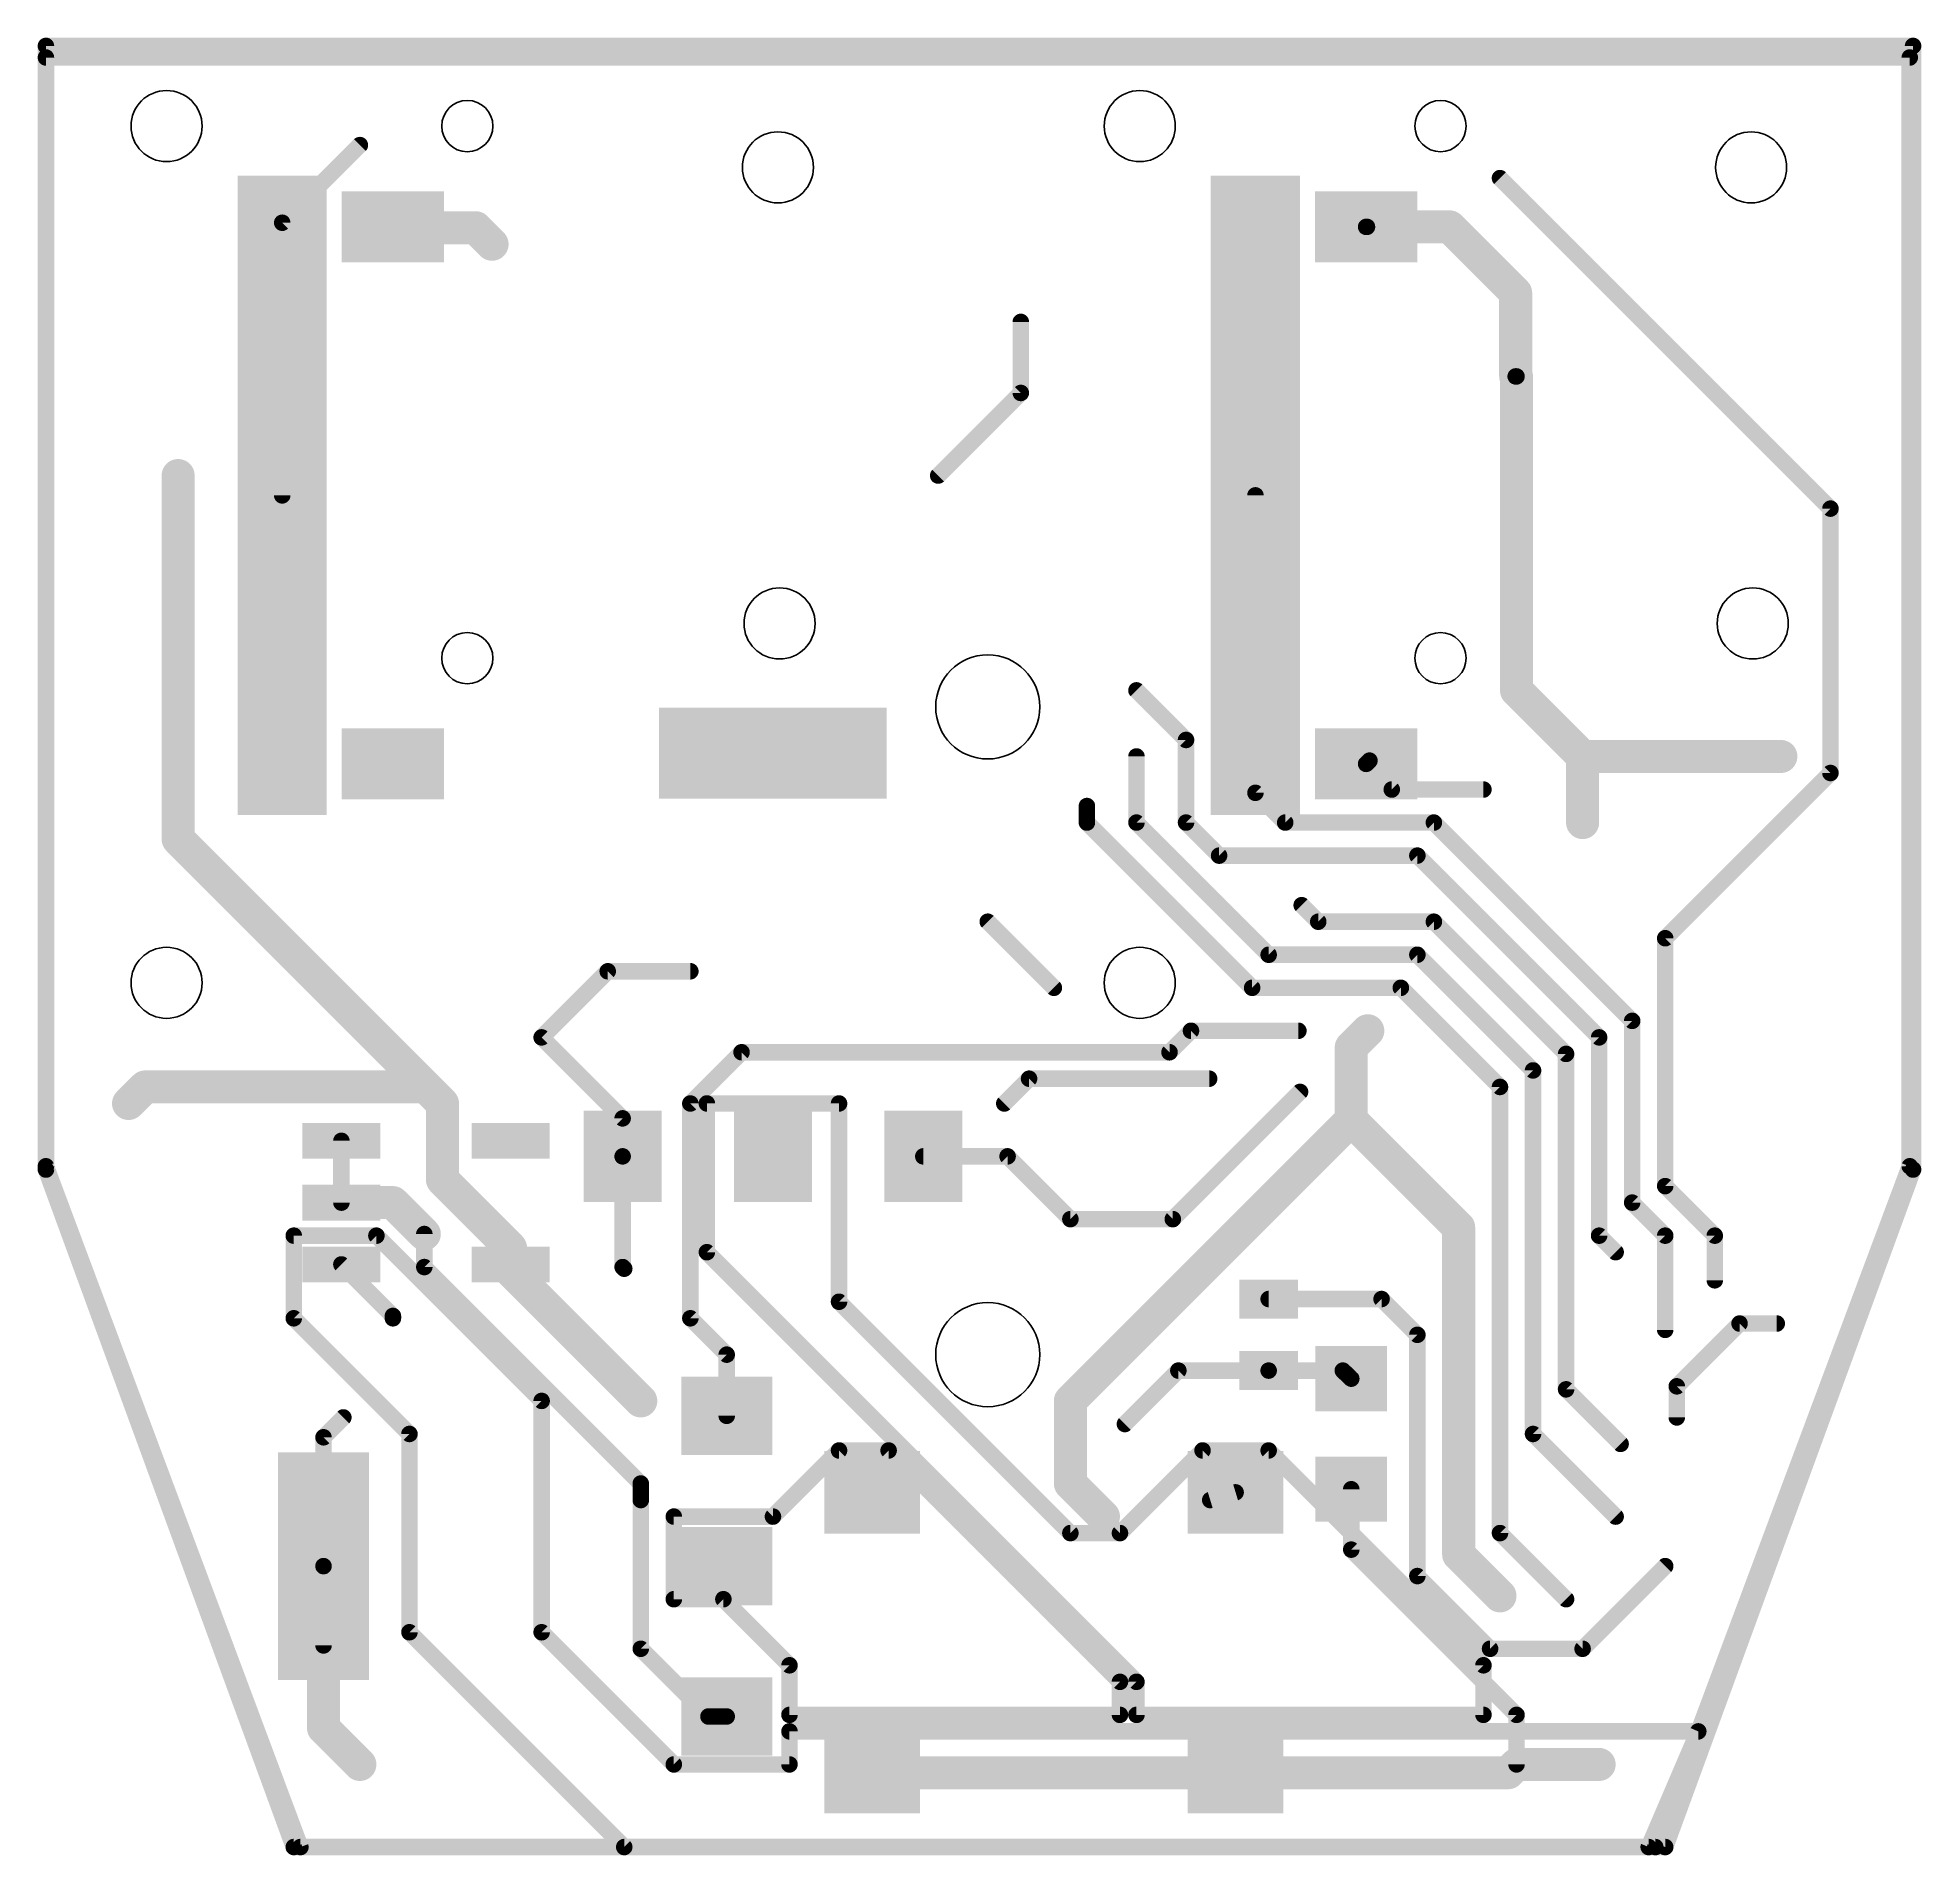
# Model space of a CAD drawing. Extents: x -0.01 to 1.14, y -0.01 to 1.1.
import ezdxf

# ---------------------------------------------------------------- set-up
doc = ezdxf.new("R2010")
doc.units = 0
doc.layers.add('16', color=175, linetype='CONTINUOUS')
doc.layers.add('20', color=7, linetype='CONTINUOUS')

# ---------------------------------------------------------------- blocks, each defined once
blk = doc.blocks.new('RECT')
blk.add_solid([(-0.5, -0.5), (0.5, -0.5), (-0.5, 0.5), (0.5, 0.5)])

msp = doc.modelspace()

# ---------------------------------------------------------------- linework, layer by layer
at = {"layer": '16'}
for points, const_width in [([(0, 1.09), (1.13, 1.09)], 0.01), ([(0, 0.41), (0, 1.09)], 0.01), ([(1.13, 1.09), (1.13, 0.41)], 0.01), ([(0.19, 1.03), (0.143, 0.983)], 0.01), ([(1.08, 0.81), (0.88, 1.01)], 0.01), ([(0.143, 0.983), (0.143, 0.818)], 0.01), ([(0.21, 0.9805), (0.2105, 0.98)], 0.02), ([(0.2105, 0.98), (0.26, 0.98)], 0.02), ([(0.26, 0.98), (0.27, 0.97)], 0.02), ([(0.8495, 0.9805), (0.799, 0.9805)], 0.02), ([(0.799, 0.9805), (0.7995, 0.9805)], 0.01), ([(0.8895, 0.9405), (0.8495, 0.9805)], 0.02), ([(0.8895, 0.89), (0.8895, 0.9405)], 0.02), ([(0.59, 0.88), (0.59, 0.923)], 0.01), ([(0.89, 0.89), (0.89, 0.7)], 0.02), ([(0.8895, 0.89), (0.89, 0.89)], 0.01), ([(0.54, 0.83), (0.59, 0.88)], 0.01), ([(0.08, 0.61), (0.08, 0.83)], 0.02), ([(0.732, 0.638), (0.732, 0.818)], 0.01), ([(1.08, 0.65), (1.08, 0.81)], 0.01), ([(0.93, 0.66), (0.89, 0.7)], 0.02), ([(0.69, 0.67), (0.66, 0.7)], 0.01), ([(0.69, 0.62), (0.69, 0.67)], 0.01), ([(0.66, 0.62), (0.66, 0.66)], 0.01), ([(0.801, 0.6575), (0.799, 0.6555)], 0.01), ([(1.05, 0.66), (0.93, 0.66)], 0.02), ([(0.93, 0.62), (0.93, 0.66)], 0.02), ([(0.799, 0.6555), (0.8145, 0.64)], 0.01), ([(0.98, 0.55), (1.08, 0.65)], 0.01), ([(0.75, 0.62), (0.732, 0.638)], 0.01), ([(0.8145, 0.64), (0.87, 0.64)], 0.01), ([(0.63, 0.62), (0.63, 0.63)], 0.01), ([(0.23, 0.46), (0.08, 0.61)], 0.02), ([(0.73, 0.52), (0.63, 0.62)], 0.01), ([(0.74, 0.54), (0.66, 0.62)], 0.01), ([(0.71, 0.6), (0.69, 0.62)], 0.01), ([(0.84, 0.62), (0.75, 0.62)], 0.01), ([(0.96, 0.5), (0.84, 0.62)], 0.01), ([(0.83, 0.6), (0.71, 0.6)], 0.01), ([(0.83, 0.6), (0.94, 0.49)], 0.01), ([(0.76, 0.57), (0.77, 0.56)], 0.01), ([(0.61, 0.52), (0.57, 0.56)], 0.01), ([(0.77, 0.56), (0.84, 0.56)], 0.01), ([(0.84, 0.56), (0.92, 0.48)], 0.01), ([(0.98, 0.4), (0.98, 0.55)], 0.01), ([(0.83, 0.54), (0.74, 0.54)], 0.01), ([(0.9, 0.47), (0.83, 0.54)], 0.01), ([(0.34, 0.53), (0.3, 0.49)], 0.01), ([(0.39, 0.53), (0.34, 0.53)], 0.01), ([(0.82, 0.52), (0.73, 0.52)], 0.01), ([(0.88, 0.46), (0.82, 0.52)], 0.01), ([(0.79, 0.484), (0.8, 0.494)], 0.02), ([(0.96, 0.39), (0.96, 0.5)], 0.01), ([(0.349016, 0.440984), (0.3, 0.49)], 0.01), ([(0.68, 0.481), (0.693, 0.494)], 0.01), ([(0.693, 0.494), (0.758, 0.494)], 0.01), ([(0.79, 0.44), (0.79, 0.484)], 0.02), ([(0.94, 0.49), (0.94, 0.37)], 0.01), ([(0.39, 0.45), (0.421, 0.481)], 0.01), ([(0.68, 0.481), (0.421, 0.481)], 0.01), ([(0.92, 0.48), (0.92, 0.277)], 0.01), ([(0.05, 0.45), (0.06, 0.46)], 0.02), ([(0.06, 0.46), (0.23, 0.46)], 0.02), ([(0.24, 0.45), (0.23, 0.46)], 0.02), ([(0.595, 0.465), (0.58, 0.45)], 0.01), ([(0.704, 0.465), (0.595, 0.465)], 0.01), ([(0.9, 0.25), (0.9, 0.47)], 0.01), ([(0.24, 0.40378), (0.24, 0.45)], 0.02), ([(0.682, 0.38), (0.759, 0.457)], 0.01), ([(0.88, 0.19), (0.88, 0.46)], 0.01), ([(0.349016, 0.417992), (0.349016, 0.440984)], 0.01), ([(0.39, 0.45), (0.39, 0.32)], 0.01), ([(0.48, 0.45), (0.4, 0.45)], 0.01), ([(0.4, 0.45), (0.4, 0.36)], 0.01), ([(0.48, 0.33), (0.48, 0.45)], 0.01), ([(0.79, 0.44), (0.62, 0.27)], 0.02), ([(0.855, 0.375), (0.79, 0.44)], 0.02), ([(0.178819, 0.427402), (0.178819, 0.39)], 0.01), ([(0.349016, 0.417992), (0.349016, 0.350984)], 0.01), ([(0.582008, 0.417992), (0.530984, 0.417992)], 0.01), ([(0.62, 0.38), (0.582008, 0.417992)], 0.01), ([(0.15, 0), (0, 0.41)], 0.01), ([(0.281181, 0.362598), (0.24, 0.40378)], 0.02), ([(1.13, 0.41), (0.98, 0)], 0.01), ([(0.178819, 0.39), (0.21, 0.39)], 0.02), ([(0.21, 0.39), (0.229, 0.371)], 0.02), ([(1.01, 0.37), (0.98, 0.4)], 0.01), ([(0.98, 0.37), (0.96, 0.39)], 0.01), ([(0.62, 0.38), (0.682, 0.38)], 0.01), ([(0.855, 0.375), (0.855, 0.177)], 0.02), ([(0.15, 0.37), (0.15, 0.32)], 0.01), ([(0.2, 0.37), (0.15, 0.37)], 0.01), ([(0.3, 0.27), (0.2, 0.37)], 0.01), ([(0.229, 0.371), (0.229, 0.351)], 0.01), ([(0.281181, 0.352598), (0.281181, 0.362598)], 0.02), ([(0.4, 0.36), (0.66, 0.1)], 0.01), ([(0.94, 0.37), (0.95, 0.36)], 0.01), ([(0.98, 0.37), (0.98, 0.313)], 0.01), ([(1.01, 0.37), (1.01, 0.343)], 0.01), ([(0.178819, 0.352598), (0.21, 0.321417)], 0.01), ([(0.229, 0.351), (0.36, 0.22)], 0.01), ([(0.281181, 0.348819), (0.281181, 0.352598)], 0.02), ([(0.36, 0.27), (0.281181, 0.348819)], 0.02), ([(0.349016, 0.350984), (0.35, 0.35)], 0.01), ([(0.62, 0.19), (0.48, 0.33)], 0.01), ([(0.74, 0.331654), (0.808346, 0.331654)], 0.01), ([(0.808346, 0.331654), (0.83, 0.31)], 0.01), ([(0.15, 0.32), (0.22, 0.25)], 0.01), ([(0.21, 0.321417), (0.21, 0.32)], 0.01), ([(0.39, 0.32), (0.412008, 0.297992)], 0.01), ([(1.025, 0.316834), (0.987, 0.278834)], 0.01), ([(1.04751, 0.316834), (1.025, 0.316834)], 0.01), ([(0.83, 0.31), (0.83, 0.164)], 0.01), ([(0.412008, 0.297992), (0.412008, 0.260984)], 0.01), ([(0.685346, 0.288346), (0.653, 0.256)], 0.01), ([(0.74, 0.288346), (0.685346, 0.288346)], 0.01), ([(0.784882, 0.288346), (0.74, 0.288346)], 0.01), ([(0.79, 0.283465), (0.784882, 0.288346)], 0.01), ([(0.3, 0.13), (0.3, 0.27)], 0.01), ([(0.62, 0.22), (0.62, 0.27)], 0.02), ([(0.92, 0.277), (0.953, 0.244)], 0.01), ([(0.987, 0.278834), (0.987, 0.26)], 0.01), ([(0.167992, 0.247992), (0.18, 0.26)], 0.01), ([(0.167992, 0.17), (0.167992, 0.247992)], 0.01), ([(0.22, 0.25), (0.22, 0.13)], 0.01), ([(0.9, 0.25), (0.95, 0.2)], 0.01), ([(0.48, 0.24), (0.44, 0.2)], 0.01), ([(0.51, 0.24), (0.48, 0.24)], 0.01), ([(0.65, 0.1), (0.51, 0.24)], 0.01), ([(0.7, 0.24), (0.65, 0.19)], 0.01), ([(0.74, 0.24), (0.7, 0.24)], 0.01), ([(0.87, 0.11), (0.74, 0.24)], 0.01), ([(0.64, 0.2), (0.62, 0.22)], 0.02), ([(0.36, 0.22), (0.36, 0.21)], 0.01), ([(0.72, 0.214646), (0.704646, 0.21)], 0.01), ([(0.79, 0.216535), (0.79, 0.18)], 0.01), ([(0.36, 0.12), (0.36, 0.21)], 0.01), ([(0.44, 0.2), (0.38, 0.2)], 0.01), ([(0.38, 0.2), (0.38, 0.15)], 0.01), ([(0.65, 0.19), (0.62, 0.19)], 0.01), ([(0.88, 0.19), (0.92, 0.15)], 0.01), ([(0.79, 0.18), (0.89, 0.08)], 0.01), ([(0.855, 0.177), (0.88, 0.152)], 0.02), ([(0.167992, 0.072008), (0.167992, 0.17)], 0.02), ([(0.167992, 0.17), (0.167992, 0.122008)], 0.01), ([(0.93, 0.12), (0.98, 0.17)], 0.01), ([(0.83, 0.164), (0.874, 0.12)], 0.01), ([(0.38, 0.15), (0.41, 0.15)], 0.01), ([(0.41, 0.15), (0.45, 0.11)], 0.01), ([(0.22, 0.13), (0.35, 0)], 0.01), ([(0.38, 0.05), (0.3, 0.13)], 0.01), ([(0.400984, 0.079016), (0.36, 0.12)], 0.01), ([(0.45, 0.11), (0.45, 0.08)], 0.01), ([(0.87, 0.08), (0.87, 0.11)], 0.01), ([(0.874, 0.12), (0.93, 0.12)], 0.01), ([(0.65, 0.08), (0.65, 0.1)], 0.01), ([(0.66, 0.1), (0.66, 0.08)], 0.01), ([(0.19, 0.05), (0.167992, 0.072008)], 0.02), ([(0.412008, 0.079016), (0.400984, 0.079016)], 0.01), ([(0.45, 0.08), (0.65, 0.08)], 0.01), ([(0.66, 0.08), (0.87, 0.08)], 0.01), ([(0.89, 0.08), (0.89, 0.05)], 0.01), ([(1, 0.07), (0.45, 0.07)], 0.01), ([(0.45, 0.07), (0.45, 0.05)], 0.01), ([(0.97, 0), (1, 0.07)], 0.01), ([(0.89, 0.05), (0.885, 0.045)], 0.02), ([(0.94, 0.05), (0.89, 0.05)], 0.02), ([(0.45, 0.05), (0.38, 0.05)], 0.01), ([(0.500354, 0.045), (0.5, 0.045354)], 0.02), ([(0.61, 0.045), (0.500354, 0.045)], 0.02), ([(0.61, 0.045), (0.719646, 0.045)], 0.02), ([(0.719646, 0.045), (0.72, 0.045354)], 0.02), ([(0.720354, 0.045), (0.72, 0.045354)], 0.02), ([(0.83, 0.045), (0.720354, 0.045)], 0.02), ([(0.885, 0.045), (0.83, 0.045)], 0.02), ([(0.98, 0), (0.15, 0)], 0.01), ([(0.35, 0), (0.97, 0)], 0.01)]:
    msp.add_lwpolyline(points, dxfattribs=dict(at, const_width=const_width))
for points, const_width in [([(0, 1.0925, 1), (0, 1.0875)], 0.005), ([(0.0025, 1.09, 1), (-0.0025, 1.09)], 0.005), ([(1.1325, 1.09, 1), (1.1275, 1.09)], 0.005), ([(1.13, 1.0875, 1), (1.13, 1.0925)], 0.005), ([(0.191768, 1.028232, 1), (0.188232, 1.031768)], 0.005), ([(0.881768, 1.011768, 1), (0.878232, 1.008232)], 0.005), ([(0.1455, 0.983, 1), (0.1405, 0.983)], 0.005), ([(0.141232, 0.984768, 1), (0.144768, 0.981232)], 0.005), ([(0.213536, 0.984036, 1), (0.206464, 0.976964)], 0.01), ([(0.2105, 0.985, 1), (0.2105, 0.975)], 0.01), ([(0.206964, 0.976464, 1), (0.214036, 0.983536)], 0.01), ([(0.263536, 0.983536, 1), (0.256464, 0.976464)], 0.01), ([(0.26, 0.975, 1), (0.26, 0.985)], 0.01), ([(0.799, 0.9855, 1), (0.799, 0.9755)], 0.01), ([(0.799, 0.983, 1), (0.799, 0.978)], 0.005), ([(0.7995, 0.978, 1), (0.7995, 0.983)], 0.005), ([(0.853036, 0.984036, 1), (0.845964, 0.976964)], 0.01), ([(0.8495, 0.9755, 1), (0.8495, 0.9855)], 0.01), ([(0.266464, 0.966464, 1), (0.273536, 0.973536)], 0.01), ([(0.8945, 0.9405, 1), (0.8845, 0.9405)], 0.01), ([(0.885964, 0.936964, 1), (0.893036, 0.944036)], 0.01), ([(0.5925, 0.923, 1), (0.5875, 0.923)], 0.005), ([(0.8845, 0.89, 1), (0.8945, 0.89)], 0.01), ([(0.895, 0.89, 1), (0.885, 0.89)], 0.01), ([(0.8895, 0.8925, 1), (0.8895, 0.8875)], 0.005), ([(0.89, 0.8875, 1), (0.89, 0.8925)], 0.005), ([(0.5875, 0.88, 1), (0.5925, 0.88)], 0.005), ([(0.591768, 0.878232, 1), (0.588232, 0.881768)], 0.005), ([(0.085, 0.83, 1), (0.075, 0.83)], 0.01), ([(0.538232, 0.831768, 1), (0.541768, 0.828232)], 0.005), ([(0.7345, 0.818, 1), (0.7295, 0.818)], 0.005), ([(0.1405, 0.818, 1), (0.1455, 0.818)], 0.005), ([(1.0825, 0.81, 1), (1.0775, 0.81)], 0.005), ([(1.078232, 0.808232, 1), (1.081768, 0.811768)], 0.005), ([(0.893536, 0.703536, 1), (0.886464, 0.696464)], 0.01), ([(0.661768, 0.701768, 1), (0.658232, 0.698232)], 0.005), ([(0.885, 0.7, 1), (0.895, 0.7)], 0.01), ([(0.6925, 0.67, 1), (0.6875, 0.67)], 0.005), ([(0.688232, 0.668232, 1), (0.691768, 0.671768)], 0.005), ([(0.6625, 0.66, 1), (0.6575, 0.66)], 0.005), ([(0.802768, 0.655732, 1), (0.799232, 0.659268)], 0.005), ([(0.93, 0.665, 1), (0.93, 0.655)], 0.01), ([(0.935, 0.66, 1), (0.925, 0.66)], 0.01), ([(0.926464, 0.656464, 1), (0.933536, 0.663536)], 0.01), ([(1.05, 0.655, 1), (1.05, 0.665)], 0.01), ([(0.800768, 0.657268, 1), (0.797232, 0.653732)], 0.005), ([(0.797232, 0.657268, 1), (0.800768, 0.653732)], 0.005), ([(1.0775, 0.65, 1), (1.0825, 0.65)], 0.005), ([(1.081768, 0.648232, 1), (1.078232, 0.651768)], 0.005), ([(0.733768, 0.639768, 1), (0.730232, 0.636232)], 0.005), ([(0.7295, 0.638, 1), (0.7345, 0.638)], 0.005), ([(0.8145, 0.6425, 1), (0.8145, 0.6375)], 0.005), ([(0.812732, 0.638232, 1), (0.816268, 0.641768)], 0.005), ([(0.87, 0.6375, 1), (0.87, 0.6425)], 0.005), ([(0.6325, 0.63, 1), (0.6275, 0.63)], 0.005), ([(0.083536, 0.613536, 1), (0.076464, 0.606464)], 0.01), ([(0.631768, 0.621768, 1), (0.628232, 0.618232)], 0.005), ([(0.6275, 0.62, 1), (0.6325, 0.62)], 0.005), ([(0.661768, 0.621768, 1), (0.658232, 0.618232)], 0.005), ([(0.6575, 0.62, 1), (0.6625, 0.62)], 0.005), ([(0.691768, 0.621768, 1), (0.688232, 0.618232)], 0.005), ([(0.6875, 0.62, 1), (0.6925, 0.62)], 0.005), ([(0.75, 0.6225, 1), (0.75, 0.6175)], 0.005), ([(0.748232, 0.618232, 1), (0.751768, 0.621768)], 0.005), ([(0.841768, 0.621768, 1), (0.838232, 0.618232)], 0.005), ([(0.84, 0.6175, 1), (0.84, 0.6225)], 0.005), ([(0.925, 0.62, 1), (0.935, 0.62)], 0.01), ([(0.075, 0.61, 1), (0.085, 0.61)], 0.01), ([(0.71, 0.6025, 1), (0.71, 0.5975)], 0.005), ([(0.708232, 0.598232, 1), (0.711768, 0.601768)], 0.005), ([(0.831768, 0.601768, 1), (0.828232, 0.598232)], 0.005), ([(0.83, 0.5975, 1), (0.83, 0.6025)], 0.005), ([(0.761768, 0.571768, 1), (0.758232, 0.568232)], 0.005), ([(0.571768, 0.561768, 1), (0.568232, 0.558232)], 0.005), ([(0.77, 0.5625, 1), (0.77, 0.5575)], 0.005), ([(0.768232, 0.558232, 1), (0.771768, 0.561768)], 0.005), ([(0.841768, 0.561768, 1), (0.838232, 0.558232)], 0.005), ([(0.84, 0.5575, 1), (0.84, 0.5625)], 0.005), ([(0.9825, 0.55, 1), (0.9775, 0.55)], 0.005), ([(0.978232, 0.551768, 1), (0.981768, 0.548232)], 0.005), ([(0.74, 0.5425, 1), (0.74, 0.5375)], 0.005), ([(0.738232, 0.538232, 1), (0.741768, 0.541768)], 0.005), ([(0.831768, 0.541768, 1), (0.828232, 0.538232)], 0.005), ([(0.83, 0.5375, 1), (0.83, 0.5425)], 0.005), ([(0.34, 0.5325, 1), (0.34, 0.5275)], 0.005), ([(0.341768, 0.528232, 1), (0.338232, 0.531768)], 0.005), ([(0.39, 0.5275, 1), (0.39, 0.5325)], 0.005), ([(0.73, 0.5225, 1), (0.73, 0.5175)], 0.005), ([(0.821768, 0.521768, 1), (0.818232, 0.518232)], 0.005), ([(0.82, 0.5175, 1), (0.82, 0.5225)], 0.005), ([(0.608232, 0.518232, 1), (0.611768, 0.521768)], 0.005), ([(0.728232, 0.518232, 1), (0.731768, 0.521768)], 0.005), ([(0.803536, 0.490464, 1), (0.796464, 0.497536)], 0.01), ([(0.9625, 0.5, 1), (0.9575, 0.5)], 0.005), ([(0.958232, 0.498232, 1), (0.961768, 0.501768)], 0.005), ([(0.301768, 0.491768, 1), (0.298232, 0.488232)], 0.005), ([(0.298232, 0.491768, 1), (0.301768, 0.488232)], 0.005), ([(0.693, 0.4965, 1), (0.693, 0.4915)], 0.005), ([(0.694768, 0.492232, 1), (0.691232, 0.495768)], 0.005), ([(0.758, 0.4915, 1), (0.758, 0.4965)], 0.005), ([(0.786464, 0.487536, 1), (0.793536, 0.480464)], 0.01), ([(0.795, 0.484, 1), (0.785, 0.484)], 0.01), ([(0.9425, 0.49, 1), (0.9375, 0.49)], 0.005), ([(0.938232, 0.488232, 1), (0.941768, 0.491768)], 0.005), ([(0.421, 0.4835, 1), (0.421, 0.4785)], 0.005), ([(0.422768, 0.479232, 1), (0.419232, 0.482768)], 0.005), ([(0.678232, 0.482768, 1), (0.681768, 0.479232)], 0.005), ([(0.68, 0.4785, 1), (0.68, 0.4835)], 0.005), ([(0.9225, 0.48, 1), (0.9175, 0.48)], 0.005), ([(0.918232, 0.478232, 1), (0.921768, 0.481768)], 0.005), ([(0.06, 0.465, 1), (0.06, 0.455)], 0.01), ([(0.063536, 0.456464, 1), (0.056464, 0.463536)], 0.01), ([(0.233536, 0.463536, 1), (0.226464, 0.456464)], 0.01), ([(0.226464, 0.456464, 1), (0.233536, 0.463536)], 0.01), ([(0.23, 0.455, 1), (0.23, 0.465)], 0.01), ([(0.595, 0.4675, 1), (0.595, 0.4625)], 0.005), ([(0.596768, 0.463232, 1), (0.593232, 0.466768)], 0.005), ([(0.704, 0.4625, 1), (0.704, 0.4675)], 0.005), ([(0.9025, 0.47, 1), (0.8975, 0.47)], 0.005), ([(0.898232, 0.468232, 1), (0.901768, 0.471768)], 0.005), ([(0.046464, 0.453536, 1), (0.053536, 0.446464)], 0.01), ([(0.245, 0.45, 1), (0.235, 0.45)], 0.01), ([(0.236464, 0.446464, 1), (0.243536, 0.453536)], 0.01), ([(0.760768, 0.455232, 1), (0.757232, 0.458768)], 0.005), ([(0.8825, 0.46, 1), (0.8775, 0.46)], 0.005), ([(0.878232, 0.458232, 1), (0.881768, 0.461768)], 0.005), ([(0.351516, 0.440984, 1), (0.346516, 0.440984)], 0.005), ([(0.347248, 0.439216, 1), (0.350784, 0.442752)], 0.005), ([(0.3925, 0.45, 1), (0.3875, 0.45)], 0.005), ([(0.388232, 0.451768, 1), (0.391768, 0.448232)], 0.005), ([(0.4, 0.4525, 1), (0.4, 0.4475)], 0.005), ([(0.4025, 0.45, 1), (0.3975, 0.45)], 0.005), ([(0.4825, 0.45, 1), (0.4775, 0.45)], 0.005), ([(0.48, 0.4475, 1), (0.48, 0.4525)], 0.005), ([(0.578232, 0.451768, 1), (0.581768, 0.448232)], 0.005), ([(0.793536, 0.443536, 1), (0.786464, 0.436464)], 0.01), ([(0.785, 0.44, 1), (0.795, 0.44)], 0.01), ([(0.793536, 0.436464, 1), (0.786464, 0.443536)], 0.01), ([(0.181319, 0.427402, 1), (0.176319, 0.427402)], 0.005), ([(0.351516, 0.417992, 1), (0.346516, 0.417992)], 0.005), ([(0.530984, 0.420492, 1), (0.530984, 0.415492)], 0.005), ([(0.583776, 0.41976, 1), (0.58024, 0.416224)], 0.005), ([(0.582008, 0.415492, 1), (0.582008, 0.420492)], 0.005), ([(0.002348, 0.410859, 1), (-0.002348, 0.409141)], 0.005), ([(-0.0025, 0.41, 1), (0.0025, 0.41)], 0.005), ([(0.243536, 0.407315, 1), (0.236464, 0.400244)], 0.01), ([(0.346516, 0.417992, 1), (0.351516, 0.417992)], 0.005), ([(1.1275, 0.41, 1), (1.1325, 0.41)], 0.005), ([(1.132348, 0.409141, 1), (1.127652, 0.410859)], 0.005), ([(0.178819, 0.395, 1), (0.178819, 0.385)], 0.01), ([(0.213536, 0.393536, 1), (0.206464, 0.386464)], 0.01), ([(0.21, 0.385, 1), (0.21, 0.395)], 0.01), ([(0.235, 0.40378, 1), (0.245, 0.40378)], 0.01), ([(0.981768, 0.401768, 1), (0.978232, 0.398232)], 0.005), ([(0.9775, 0.4, 1), (0.9825, 0.4)], 0.005), ([(0.176319, 0.39, 1), (0.181319, 0.39)], 0.005), ([(0.961768, 0.391768, 1), (0.958232, 0.388232)], 0.005), ([(0.9575, 0.39, 1), (0.9625, 0.39)], 0.005), ([(0.225464, 0.367464, 1), (0.232536, 0.374536)], 0.01), ([(0.62, 0.3825, 1), (0.62, 0.3775)], 0.005), ([(0.618232, 0.378232, 1), (0.621768, 0.381768)], 0.005), ([(0.680232, 0.381768, 1), (0.683768, 0.378232)], 0.005), ([(0.682, 0.3775, 1), (0.682, 0.3825)], 0.005), ([(0.86, 0.375, 1), (0.85, 0.375)], 0.01), ([(0.851464, 0.371464, 1), (0.858536, 0.378536)], 0.01), ([(0.1525, 0.37, 1), (0.1475, 0.37)], 0.005), ([(0.15, 0.3725, 1), (0.15, 0.3675)], 0.005), ([(0.201768, 0.371768, 1), (0.198232, 0.368232)], 0.005), ([(0.2, 0.3675, 1), (0.2, 0.3725)], 0.005), ([(0.2315, 0.371, 1), (0.2265, 0.371)], 0.005), ([(0.286181, 0.362598, 1), (0.276181, 0.362598)], 0.01), ([(0.277646, 0.359063, 1), (0.284717, 0.366134)], 0.01), ([(0.401768, 0.361768, 1), (0.398232, 0.358232)], 0.005), ([(0.941768, 0.371768, 1), (0.938232, 0.368232)], 0.005), ([(0.9375, 0.37, 1), (0.9425, 0.37)], 0.005), ([(0.9825, 0.37, 1), (0.9775, 0.37)], 0.005), ([(0.978232, 0.368232, 1), (0.981768, 0.371768)], 0.005), ([(1.0125, 0.37, 1), (1.0075, 0.37)], 0.005), ([(1.008232, 0.368232, 1), (1.011768, 0.371768)], 0.005), ([(0.180587, 0.354366, 1), (0.177051, 0.350831)], 0.005), ([(0.230768, 0.352768, 1), (0.227232, 0.349232)], 0.005), ([(0.2265, 0.351, 1), (0.2315, 0.351)], 0.005), ([(0.286181, 0.352598, 1), (0.276181, 0.352598)], 0.01), ([(0.276181, 0.352598, 1), (0.286181, 0.352598)], 0.01), ([(0.276181, 0.348819, 1), (0.286181, 0.348819)], 0.01), ([(0.284717, 0.352354, 1), (0.277646, 0.345283)], 0.01), ([(0.350784, 0.352752, 1), (0.347248, 0.349216)], 0.005), ([(0.346516, 0.350984, 1), (0.351516, 0.350984)], 0.005), ([(0.348232, 0.348232, 1), (0.351768, 0.351768)], 0.005), ([(0.3975, 0.36, 1), (0.4025, 0.36)], 0.005), ([(0.948232, 0.358232, 1), (0.951768, 0.361768)], 0.005), ([(1.0075, 0.343, 1), (1.0125, 0.343)], 0.005), ([(0.481768, 0.331768, 1), (0.478232, 0.328232)], 0.005), ([(0.4775, 0.33, 1), (0.4825, 0.33)], 0.005), ([(0.74, 0.334154, 1), (0.74, 0.329154)], 0.005), ([(0.810114, 0.333421, 1), (0.806579, 0.329886)], 0.005), ([(0.808346, 0.329154, 1), (0.808346, 0.334154)], 0.005), ([(0.151768, 0.321768, 1), (0.148232, 0.318232)], 0.005), ([(0.1475, 0.32, 1), (0.1525, 0.32)], 0.005), ([(0.2125, 0.321417, 1), (0.2075, 0.321417)], 0.005), ([(0.2075, 0.32, 1), (0.2125, 0.32)], 0.005), ([(0.208232, 0.31965, 1), (0.211768, 0.323185)], 0.005), ([(0.391768, 0.321768, 1), (0.388232, 0.318232)], 0.005), ([(0.3875, 0.32, 1), (0.3925, 0.32)], 0.005), ([(1.025, 0.319334, 1), (1.025, 0.314334)], 0.005), ([(1.026768, 0.315066, 1), (1.023232, 0.318601)], 0.005), ([(1.04751, 0.314334, 1), (1.04751, 0.319334)], 0.005), ([(0.8325, 0.31, 1), (0.8275, 0.31)], 0.005), ([(0.828232, 0.308232, 1), (0.831768, 0.311768)], 0.005), ([(0.9775, 0.313, 1), (0.9825, 0.313)], 0.005), ([(0.414508, 0.297992, 1), (0.409508, 0.297992)], 0.005), ([(0.41024, 0.296224, 1), (0.413776, 0.29976)], 0.005), ([(0.685346, 0.290846, 1), (0.685346, 0.285846)], 0.005), ([(0.687114, 0.286579, 1), (0.683579, 0.290114)], 0.005), ([(0.74, 0.290846, 1), (0.74, 0.285846)], 0.005), ([(0.74, 0.285846, 1), (0.74, 0.290846)], 0.005), ([(0.786607, 0.290155, 1), (0.783156, 0.286537)], 0.005), ([(0.784882, 0.285846, 1), (0.784882, 0.290846)], 0.005), ([(0.788274, 0.281656, 1), (0.791726, 0.285274)], 0.005), ([(0.3025, 0.27, 1), (0.2975, 0.27)], 0.005), ([(0.298232, 0.268232, 1), (0.301768, 0.271768)], 0.005), ([(0.356464, 0.266464, 1), (0.363536, 0.273536)], 0.01), ([(0.616464, 0.273536, 1), (0.623536, 0.266464)], 0.01), ([(0.625, 0.27, 1), (0.615, 0.27)], 0.01), ([(0.921768, 0.278768, 1), (0.918232, 0.275232)], 0.005), ([(0.9175, 0.277, 1), (0.9225, 0.277)], 0.005), ([(0.9895, 0.278834, 1), (0.9845, 0.278834)], 0.005), ([(0.985232, 0.280601, 1), (0.988768, 0.277066)], 0.005), ([(0.181768, 0.258232, 1), (0.178232, 0.261768)], 0.005), ([(0.409508, 0.260984, 1), (0.414508, 0.260984)], 0.005), ([(0.9845, 0.26, 1), (0.9895, 0.26)], 0.005), ([(0.170492, 0.247992, 1), (0.165492, 0.247992)], 0.005), ([(0.166224, 0.24976, 1), (0.16976, 0.246224)], 0.005), ([(0.2225, 0.25, 1), (0.2175, 0.25)], 0.005), ([(0.218232, 0.248232, 1), (0.221768, 0.251768)], 0.005), ([(0.651232, 0.257768, 1), (0.654768, 0.254232)], 0.005), ([(0.901768, 0.251768, 1), (0.898232, 0.248232)], 0.005), ([(0.8975, 0.25, 1), (0.9025, 0.25)], 0.005), ([(0.48, 0.2425, 1), (0.48, 0.2375)], 0.005), ([(0.481768, 0.238232, 1), (0.478232, 0.241768)], 0.005), ([(0.511768, 0.241768, 1), (0.508232, 0.238232)], 0.005), ([(0.51, 0.2375, 1), (0.51, 0.2425)], 0.005), ([(0.7, 0.2425, 1), (0.7, 0.2375)], 0.005), ([(0.701768, 0.238232, 1), (0.698232, 0.241768)], 0.005), ([(0.741768, 0.241768, 1), (0.738232, 0.238232)], 0.005), ([(0.74, 0.2375, 1), (0.74, 0.2425)], 0.005), ([(0.951232, 0.242232, 1), (0.954768, 0.245768)], 0.005), ([(0.623536, 0.223536, 1), (0.616464, 0.216464)], 0.01), ([(0.3625, 0.22, 1), (0.3575, 0.22)], 0.005), ([(0.358232, 0.218232, 1), (0.361768, 0.221768)], 0.005), ([(0.615, 0.22, 1), (0.625, 0.22)], 0.01), ([(0.720724, 0.212253, 1), (0.719276, 0.217039)], 0.005), ([(0.7925, 0.216535, 1), (0.7875, 0.216535)], 0.005), ([(0.3625, 0.21, 1), (0.3575, 0.21)], 0.005), ([(0.3575, 0.21, 1), (0.3625, 0.21)], 0.005), ([(0.636464, 0.196464, 1), (0.643536, 0.203536)], 0.01), ([(0.703922, 0.212393, 1), (0.70537, 0.207607)], 0.005), ([(0.38, 0.2025, 1), (0.38, 0.1975)], 0.005), ([(0.3825, 0.2, 1), (0.3775, 0.2)], 0.005), ([(0.438232, 0.201768, 1), (0.441768, 0.198232)], 0.005), ([(0.44, 0.1975, 1), (0.44, 0.2025)], 0.005), ([(0.62, 0.1925, 1), (0.62, 0.1875)], 0.005), ([(0.618232, 0.188232, 1), (0.621768, 0.191768)], 0.005), ([(0.648232, 0.191768, 1), (0.651768, 0.188232)], 0.005), ([(0.65, 0.1875, 1), (0.65, 0.1925)], 0.005), ([(0.881768, 0.191768, 1), (0.878232, 0.188232)], 0.005), ([(0.948232, 0.198232, 1), (0.951768, 0.201768)], 0.005), ([(0.791768, 0.181768, 1), (0.788232, 0.178232)], 0.005), ([(0.7875, 0.18, 1), (0.7925, 0.18)], 0.005), ([(0.858536, 0.180536, 1), (0.851464, 0.173464)], 0.01), ([(0.8775, 0.19, 1), (0.8825, 0.19)], 0.005), ([(0.172992, 0.17, 1), (0.162992, 0.17)], 0.01), ([(0.170492, 0.17, 1), (0.165492, 0.17)], 0.005), ([(0.165492, 0.17, 1), (0.170492, 0.17)], 0.005), ([(0.85, 0.177, 1), (0.86, 0.177)], 0.01), ([(0.981768, 0.168232, 1), (0.978232, 0.171768)], 0.005), ([(0.831768, 0.165768, 1), (0.828232, 0.162232)], 0.005), ([(0.8275, 0.164, 1), (0.8325, 0.164)], 0.005), ([(0.876464, 0.148464, 1), (0.883536, 0.155536)], 0.01), ([(0.38, 0.1525, 1), (0.38, 0.1475)], 0.005), ([(0.3775, 0.15, 1), (0.3825, 0.15)], 0.005), ([(0.411768, 0.151768, 1), (0.408232, 0.148232)], 0.005), ([(0.41, 0.1475, 1), (0.41, 0.1525)], 0.005), ([(0.918232, 0.148232, 1), (0.921768, 0.151768)], 0.005), ([(0.221768, 0.131768, 1), (0.218232, 0.128232)], 0.005), ([(0.2175, 0.13, 1), (0.2225, 0.13)], 0.005), ([(0.301768, 0.131768, 1), (0.298232, 0.128232)], 0.005), ([(0.2975, 0.13, 1), (0.3025, 0.13)], 0.005), ([(0.165492, 0.122008, 1), (0.170492, 0.122008)], 0.005), ([(0.361768, 0.121768, 1), (0.358232, 0.118232)], 0.005), ([(0.3575, 0.12, 1), (0.3625, 0.12)], 0.005), ([(0.4525, 0.11, 1), (0.4475, 0.11)], 0.005), ([(0.448232, 0.108232, 1), (0.451768, 0.111768)], 0.005), ([(0.8725, 0.11, 1), (0.8675, 0.11)], 0.005), ([(0.868232, 0.108232, 1), (0.871768, 0.111768)], 0.005), ([(0.874, 0.1225, 1), (0.874, 0.1175)], 0.005), ([(0.872232, 0.118232, 1), (0.875768, 0.121768)], 0.005), ([(0.928232, 0.121768, 1), (0.931768, 0.118232)], 0.005), ([(0.93, 0.1175, 1), (0.93, 0.1225)], 0.005), ([(0.6525, 0.1, 1), (0.6475, 0.1)], 0.005), ([(0.648232, 0.098232, 1), (0.651768, 0.101768)], 0.005), ([(0.6625, 0.1, 1), (0.6575, 0.1)], 0.005), ([(0.658232, 0.098232, 1), (0.661768, 0.101768)], 0.005), ([(0.171528, 0.075543, 1), (0.164457, 0.068472)], 0.01), ([(0.400984, 0.081516, 1), (0.400984, 0.076516)], 0.005), ([(0.399216, 0.077248, 1), (0.402752, 0.080784)], 0.005), ([(0.412008, 0.076516, 1), (0.412008, 0.081516)], 0.005), ([(0.45, 0.0825, 1), (0.45, 0.0775)], 0.005), ([(0.4475, 0.08, 1), (0.4525, 0.08)], 0.005), ([(0.6475, 0.08, 1), (0.6525, 0.08)], 0.005), ([(0.65, 0.0775, 1), (0.65, 0.0825)], 0.005), ([(0.66, 0.0825, 1), (0.66, 0.0775)], 0.005), ([(0.6575, 0.08, 1), (0.6625, 0.08)], 0.005), ([(0.8675, 0.08, 1), (0.8725, 0.08)], 0.005), ([(0.87, 0.0775, 1), (0.87, 0.0825)], 0.005), ([(0.8925, 0.08, 1), (0.8875, 0.08)], 0.005), ([(0.888232, 0.078232, 1), (0.891768, 0.081768)], 0.005), ([(0.162992, 0.072008, 1), (0.172992, 0.072008)], 0.01), ([(0.45, 0.0725, 1), (0.45, 0.0675)], 0.005), ([(0.4525, 0.07, 1), (0.4475, 0.07)], 0.005), ([(1.002298, 0.069015, 1), (0.997702, 0.070985)], 0.005), ([(1, 0.0675, 1), (1, 0.0725)], 0.005), ([(0.186464, 0.046464, 1), (0.193536, 0.053536)], 0.01), ([(0.89, 0.055, 1), (0.89, 0.045)], 0.01), ([(0.893536, 0.046464, 1), (0.886464, 0.053536)], 0.01), ([(0.94, 0.045, 1), (0.94, 0.055)], 0.01), ([(0.38, 0.0525, 1), (0.38, 0.0475)], 0.005), ([(0.378232, 0.048232, 1), (0.381768, 0.051768)], 0.005), ([(0.4475, 0.05, 1), (0.4525, 0.05)], 0.005), ([(0.45, 0.0475, 1), (0.45, 0.0525)], 0.005), ([(0.503536, 0.04889, 1), (0.496464, 0.041819)], 0.01), ([(0.500354, 0.05, 1), (0.500354, 0.04)], 0.01), ([(0.496819, 0.041464, 1), (0.50389, 0.048536)], 0.01), ([(0.61, 0.05, 1), (0.61, 0.04)], 0.01), ([(0.61, 0.04, 1), (0.61, 0.05)], 0.01), ([(0.71611, 0.048536, 1), (0.723181, 0.041464)], 0.01), ([(0.723536, 0.04889, 1), (0.716464, 0.041819)], 0.01), ([(0.720354, 0.05, 1), (0.720354, 0.04)], 0.01), ([(0.723536, 0.041819, 1), (0.716464, 0.04889)], 0.01), ([(0.716819, 0.041464, 1), (0.72389, 0.048536)], 0.01), ([(0.719646, 0.04, 1), (0.719646, 0.05)], 0.01), ([(0.83, 0.05, 1), (0.83, 0.04)], 0.01), ([(0.83, 0.04, 1), (0.83, 0.05)], 0.01), ([(0.881464, 0.048536, 1), (0.888536, 0.041464)], 0.01), ([(0.885, 0.04, 1), (0.885, 0.05)], 0.01), ([(0.8875, 0.05, 1), (0.8925, 0.05)], 0.005), ([(0.15, 0.0025, 1), (0.15, -0.0025)], 0.005), ([(0.147652, -0.000859, 1), (0.152348, 0.000859)], 0.005), ([(0.35, 0.0025, 1), (0.35, -0.0025)], 0.005), ([(0.348232, -0.001768, 1), (0.351768, 0.001768)], 0.005), ([(0.967702, 0.000985, 1), (0.972298, -0.000985)], 0.005), ([(0.97, -0.0025, 1), (0.97, 0.0025)], 0.005), ([(0.977652, 0.000859, 1), (0.982348, -0.000859)], 0.005), ([(0.98, -0.0025, 1), (0.98, 0.0025)], 0.005)]:
    msp.add_lwpolyline(points, format="xyb", dxfattribs=dict(at, const_width=const_width))
at = {"layer": '20', "const_width": 0.01}
for points in [[(0, 0.412), (0, 1.083)], [(0, 1.083), (1.128, 1.083)], [(1.128, 1.083), (1.128, 0.412)], [(0.154, 0), (0, 0.412)], [(1.128, 0.412), (0.974, 0)], [(0.974, 0), (0.154, 0)]]:
    msp.add_lwpolyline(points, dxfattribs=at)
at = {"layer": '20', "const_width": 0.005}
for points in [[(0.0025, 1.083, 1), (-0.0025, 1.083)], [(0, 1.0855, 1), (0, 1.0805)], [(1.1305, 1.083, 1), (1.1255, 1.083)], [(1.128, 1.0805, 1), (1.128, 1.0855)], [(0.002342, 0.412875, 1), (-0.002342, 0.411125)], [(-0.0025, 0.412, 1), (0.0025, 0.412)], [(1.1255, 0.412, 1), (1.1305, 0.412)], [(1.130342, 0.411125, 1), (1.125658, 0.412875)], [(0.154, 0.0025, 1), (0.154, -0.0025)], [(0.151658, -0.000875, 1), (0.156342, 0.000875)], [(0.971658, 0.000875, 1), (0.976342, -0.000875)], [(0.974, -0.0025, 1), (0.974, 0.0025)]]:
    msp.add_lwpolyline(points, format="xyb", dxfattribs=at)
at = {"layer": '20'}
for centre, radius in [((0.073, 1.0415), 0.0215), ((0.662, 1.0415), 0.0215), ((0.255, 1.0415), 0.0155), ((0.844, 1.0415), 0.0155), ((0.443, 1.0165), 0.0215), ((1.032, 1.0165), 0.0215), ((0.444, 0.7405), 0.0215), ((1.033, 0.7405), 0.0215), ((0.255, 0.7195), 0.0155), ((0.844, 0.7195), 0.0155), ((0.57, 0.69), 0.0315), ((0.073, 0.523), 0.0215), ((0.662, 0.523), 0.0215), ((0.57, 0.298), 0.0315)]:
    msp.add_circle(centre, radius, dxfattribs=at)

# ---------------------------------------------------------------- block references
at = {"layer": '16'}
for p, xscale, yscale, rotation in [((0.143, 0.818), 0.387, 0.054, 90), ((0.732, 0.818), 0.387, 0.054, 90), ((0.21, 0.9805), 0.043, 0.062, 90), ((0.799, 0.9805), 0.043, 0.062, 90), ((0.44, 0.662008), 0.137795, 0.055118, 180), ((0.21, 0.6555), 0.043, 0.062, 90), ((0.799, 0.6555), 0.043, 0.062, 90), ((0.349016, 0.417992), 0.047244, 0.055118, 180), ((0.44, 0.417992), 0.047244, 0.055118, 180), ((0.530984, 0.417992), 0.047244, 0.055118, 180), ((0.178819, 0.427402), 0.021654, 0.047244, 90), ((0.281181, 0.427402), 0.021654, 0.047244, 90), ((0.178819, 0.39), 0.021654, 0.047244, 90), ((0.178819, 0.352598), 0.021654, 0.047244, 90), ((0.281181, 0.352598), 0.021654, 0.047244, 90), ((0.74, 0.331654), 0.023622, 0.035433, 270), ((0.74, 0.288346), 0.023622, 0.035433, 270), ((0.79, 0.283465), 0.03937, 0.043307, 270), ((0.412008, 0.260984), 0.047244, 0.055118, 270), ((0.5, 0.214646), 0.05, 0.057874, 90), ((0.72, 0.214646), 0.05, 0.057874, 90), ((0.167992, 0.17), 0.137795, 0.055118, 270), ((0.79, 0.216535), 0.03937, 0.043307, 270), ((0.412008, 0.17), 0.047244, 0.055118, 270), ((0.412008, 0.079016), 0.047244, 0.055118, 270), ((0.5, 0.045354), 0.05, 0.057874, 270), ((0.72, 0.045354), 0.05, 0.057874, 270)]:
    msp.add_blockref('RECT', p, dxfattribs=dict(at, xscale=xscale, yscale=yscale, rotation=rotation))

doc.saveas('drawing.dxf')
